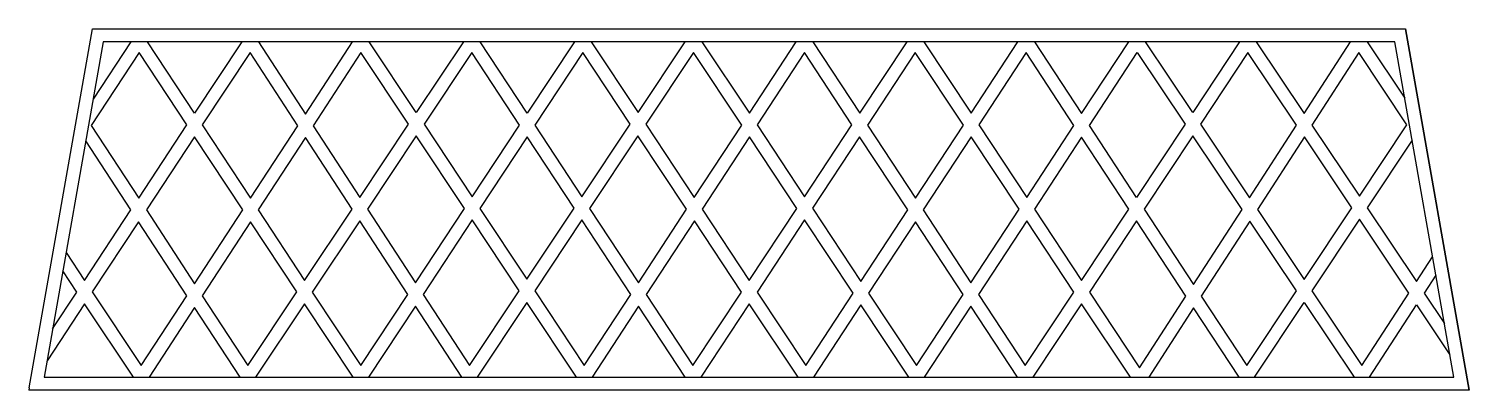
# Model space of a CAD drawing. Header units: millimetres. Extents: x 945 to 1730, y 2516 to 2712.
import ezdxf

# ---------------------------------------------------------------- set-up
doc = ezdxf.new("R2010")
doc.units = ezdxf.units.MM
doc.layers.add('Grilaj', color=7, linetype='Continuous')

msp = doc.modelspace()

# ---------------------------------------------------------------- linework, layer by layer
msp.add_line((945.6, 2517.02), (945.38, 2515.76))
msp.add_lwpolyline([(985.89, 2705.21), (953.72, 2522.76), (1721.34, 2522.76), (1689.17, 2705.21)], close=True)
at = {"layer": 'Grilaj'}
for p, q in [((1000.95, 2705.21), (980.39, 2674.03)), ((1674.14, 2705.21), (1694.59, 2674.45))]:
    msp.add_line(p, q, dxfattribs=at)
for points in [[(945.6, 2517.02), (980.02, 2712.21), (1695.04, 2712.21), (1729.68, 2515.76), (1695.04, 2712.21), (1729.68, 2515.76), (945.38, 2515.76)], [(1061.32, 2705.21), (1035.66, 2666.3), (1010, 2705.21)], [(1070.36, 2705.21), (1096.02, 2665.9), (1121.71, 2705.21)], [(1182.06, 2705.21), (1156.38, 2666.69), (1130.77, 2705.21)], [(1242.48, 2705.21), (1216.75, 2666.28), (1191.12, 2705.21)], [(1251.51, 2705.21), (1277.1, 2666.69), (1302.8, 2705.21)], [(1311.89, 2705.21), (1337.72, 2666.3), (1363.21, 2705.21)], [(1372.25, 2705.21), (1397.82, 2666.3), (1423.57, 2705.21)], [(1432.64, 2705.21), (1458.44, 2666.3), (1483.96, 2705.21)], [(1492.99, 2705.21), (1518.67, 2666.1), (1544.33, 2705.21)], [(1604.69, 2705.21), (1579.15, 2666.69), (1553.4, 2705.21)], [(1613.77, 2705.21), (1639.84, 2666.22), (1665.1, 2705.21)], [(965.68, 2590.56), (975.75, 2575.45), (1001.01, 2613.75), (976.41, 2651.41)], [(1698.59, 2651.77), (1674.11, 2614.97), (1700.97, 2574.79), (1709.79, 2588.28)], [(958.36, 2549.08), (971.57, 2569.11), (963.92, 2580.58)], [(1711.56, 2578.2), (1705.2, 2568.46), (1716.18, 2552.05)], [(1002.45, 2522.76), (975.78, 2562.78), (955.3, 2531.73)], [(1060.47, 2522.76), (1035.66, 2560.73), (1010.84, 2522.76)], [(1121.92, 2522.76), (1095.53, 2562.78), (1068.85, 2522.76)], [(1181.08, 2522.76), (1155.85, 2561.41), (1130.31, 2522.76)], [(1243.68, 2522.76), (1216.62, 2563.45), (1189.46, 2522.76)], [(1302.84, 2522.76), (1277.39, 2561.42), (1252.06, 2522.76)], [(1364.29, 2522.76), (1337.71, 2562.78), (1311.22, 2522.76)], [(1424.59, 2522.76), (1398.48, 2562.1), (1372.68, 2522.76)], [(1483.75, 2522.76), (1458.35, 2561.42), (1432.98, 2522.76)], [(1545.21, 2522.76), (1518.67, 2562.78), (1492.14, 2522.76)], [(1604.36, 2522.76), (1579.64, 2560.43), (1555.26, 2522.79)], [(1612.75, 2522.76), (1639.79, 2563.4), (1666.96, 2522.76)], [(1675.36, 2522.76), (1701.04, 2562.09), (1719.19, 2534.95)]]:
    msp.add_lwpolyline(points, dxfattribs=at)
for points in [[(979.34, 2659.71), (1005.21, 2620.12), (1031.47, 2659.94), (1005.48, 2699.36)], [(1039.85, 2659.94), (1066.11, 2620.12), (1091.84, 2659.5), (1065.84, 2699.34)], [(1126.25, 2699.36), (1100.2, 2659.49), (1125.62, 2620.54), (1152.17, 2660.38)], [(1186.58, 2699.38), (1160.58, 2660.37), (1186.8, 2620.95), (1212.55, 2659.93)], [(1220.94, 2659.92), (1246.58, 2620.96), (1272.89, 2660.38), (1247, 2699.36)], [(1281.3, 2660.37), (1307.75, 2620.54), (1333.55, 2659.93), (1307.34, 2699.4)], [(1341.93, 2659.95), (1367.81, 2620.96), (1393.61, 2659.95), (1367.73, 2699.34)], [(1454.26, 2659.93), (1428.1, 2699.38), (1402, 2659.93), (1428.16, 2620.12)], [(1514.48, 2659.72), (1488.48, 2699.34), (1462.65, 2659.95), (1488.77, 2620.54)], [(1574.96, 2660.37), (1548.56, 2620.54), (1522.85, 2659.72), (1548.88, 2699.38)], [(1635.7, 2659.83), (1609.24, 2699.4), (1583.37, 2660.38), (1610.13, 2620.36)], [(1695.73, 2660.1), (1669.64, 2699.34), (1644.08, 2659.89), (1669.89, 2621.27)], [(1035.66, 2653.58), (1009.38, 2613.74), (1035.66, 2573.53), (1061.93, 2613.74)], [(1121.4, 2614.21), (1096.02, 2653.09), (1070.31, 2613.75), (1095.56, 2575.45)], [(1156.37, 2654.06), (1129.78, 2614.17), (1155.89, 2574.17), (1182.61, 2614.61)], [(1216.74, 2653.56), (1191, 2614.62), (1216.63, 2576.08), (1242.36, 2614.64)], [(1250.76, 2614.61), (1277.37, 2574.17), (1303.58, 2614.17), (1277.08, 2654.06)], [(1337.76, 2653.58), (1311.96, 2614.2), (1337.7, 2575.45), (1363.62, 2614.62)], [(1372.02, 2614.63), (1398.44, 2574.81), (1423.97, 2613.74), (1397.79, 2653.58)], [(1458.47, 2653.58), (1432.34, 2613.75), (1458.35, 2574.17), (1484.6, 2614.18)], [(1544.36, 2614.2), (1518.67, 2653.34), (1492.98, 2614.2), (1518.67, 2575.45)], [(1579.18, 2654.06), (1552.74, 2614.18), (1579.61, 2573.24), (1605.99, 2613.96)], [(1639.93, 2653.49), (1614.37, 2614.03), (1639.78, 2576.01), (1665.69, 2614.96)], [(979.97, 2569.13), (1006.63, 2529.11), (1031.47, 2567.13), (1005.18, 2607.37)], [(1066.13, 2607.37), (1039.84, 2567.13), (1064.68, 2529.11), (1091.35, 2569.13)], [(1151.68, 2567.8), (1125.56, 2607.83), (1099.75, 2569.11), (1126.11, 2529.11)], [(1185.29, 2529.11), (1212.42, 2569.77), (1186.81, 2608.28), (1160.05, 2567.78)], [(1273.19, 2567.79), (1246.54, 2608.29), (1220.83, 2569.76), (1247.86, 2529.11)], [(1307.79, 2607.83), (1281.57, 2567.8), (1307.03, 2529.11), (1333.5, 2569.11)], [(1394.27, 2568.45), (1367.82, 2608.29), (1341.9, 2569.12), (1368.47, 2529.11)], [(1454.16, 2567.8), (1428.16, 2607.37), (1402.65, 2568.47), (1428.78, 2529.11)], [(1488.8, 2607.83), (1462.54, 2567.8), (1487.95, 2529.11), (1514.47, 2569.12)], [(1548.53, 2607.83), (1522.87, 2569.12), (1550.21, 2527.87), (1575.45, 2566.82)], [(1583.8, 2566.85), (1608.57, 2529.11), (1635.58, 2569.7), (1610.22, 2607.63)], [(1669.91, 2608.66), (1643.99, 2569.71), (1671.14, 2529.11), (1696.81, 2568.42)]]:
    msp.add_lwpolyline(points, close=True, dxfattribs=at)

doc.saveas('drawing.dxf')
